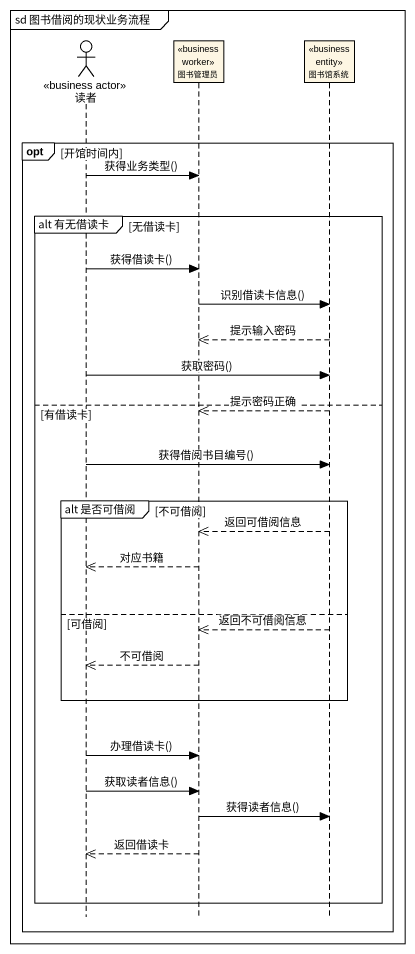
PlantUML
@startuml
mainframe sd 图书借阅的现状业务流程
hide footbox
actor 读者 <<business actor>>
participant 图书管理员 <<business worker>>
participant 图书馆系统 <<business entity>>

opt 开馆时间内
  读者 -> 图书管理员 : 获得业务类型()
  group alt 有无借读卡 [无借读卡]
    读者 -> 图书管理员 : 获得借读卡()
    图书管理员 -> 图书馆系统 : 识别借读卡信息()
    图书馆系统 -->> 图书管理员 : 提示输入密码
    读者 -> 图书馆系统 : 获取密码()
  else 有借读卡
    图书馆系统 -->> 图书管理员 : 提示密码正确
    读者 -> 图书馆系统 : 获得借阅书目编号()
    group alt 是否可借阅 [不可借阅]
      图书馆系统 -->> 图书管理员 : 返回可借阅信息
      图书管理员 -->> 读者 : 对应书籍
    else 可借阅
      图书馆系统 -->> 图书管理员 : 返回不可借阅信息
      图书管理员 -->> 读者 : 不可借阅
    end
    读者 -> 图书管理员 : 办理借读卡()
    读者 -> 图书管理员 : 获取读者信息()
    图书管理员 -> 图书馆系统 : 获得读者信息()
    图书管理员 -->> 读者 : 返回借读卡
  end
end
@enduml
